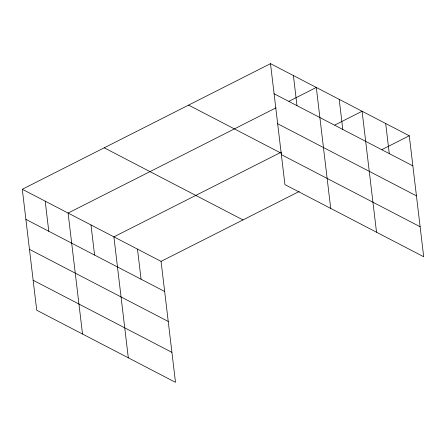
<?xml version="1.0" encoding="UTF-8"?>
<svg xmlns="http://www.w3.org/2000/svg" width="446" height="446" viewBox="0 0 446 446"><rect width="100%" height="100%" fill="white"/><g stroke="black" fill="none" stroke-linecap="round" stroke-linejoin="round"><path stroke-width="0.67" d="M22.3 189.266L161.073 261.378L175.501 382.345L36.723 310.232L22.3 189.266L270.499 63.655L409.277 135.768L423.7 256.734L284.927 184.622L270.499 63.655M275.962 107.865L68.093 213.065L82.521 334.032M288.997 101.27L316.298 87.449L330.72 208.416M281.426 152.075L113.892 236.859L128.314 357.826M334.79 125.064L362.091 111.249L376.519 232.215M161.073 261.378L299.238 191.457M381.971 149.583L409.277 135.768M274.089 93.755L412.868 165.867M277.668 123.743L416.441 195.855M188.597 105.105L281.398 153.329M281.348 154.634L420.126 226.746M104.208 147.816L242.981 219.928M25.89 219.371L164.663 291.483M29.464 249.353L168.237 321.466M33.149 280.25L171.922 352.362M385.684 123.509L389.274 153.608M339.194 99.346L342.784 129.451M293.401 75.552L296.986 105.652M137.485 249.119L141.07 279.224M90.995 224.962L94.585 255.067M45.197 201.168L48.787 231.268"/></g></svg>
